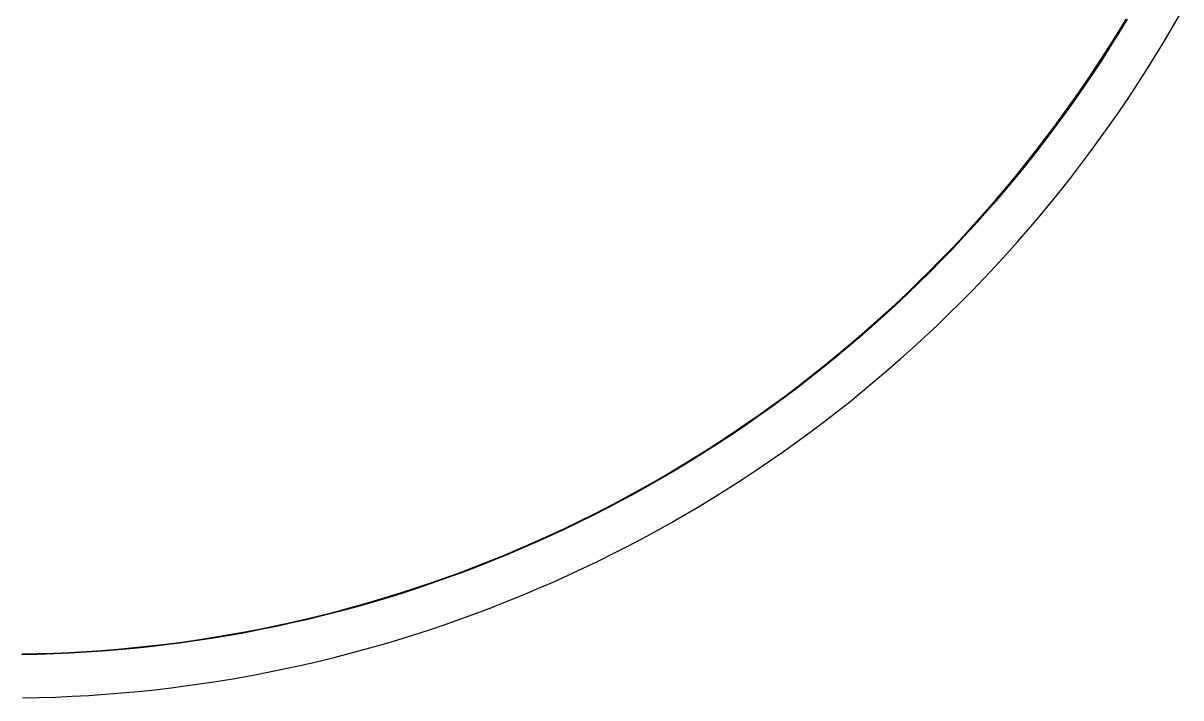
# Model space of a CAD drawing. Extents: x -18 to 132, y -42 to 114.
# Drawn here: x 55 to 121.4, y -41.5 to -2.8 of the extents above; entities that cross this region are included whole.
import ezdxf

# ---------------------------------------------------------------- set-up
doc = ezdxf.new("R2010")
doc.units = 0

msp = doc.modelspace()

# ---------------------------------------------------------------- linework, layer by layer
for p, q in [((117.83, -3.3311), (118.308, -2.54485)), ((118.351, -2.57056), (117.873, -3.35733)), ((120.958, -3.02422), (121.432, -2.1996)), ((120.474, -3.84296), (120.958, -3.02422)), ((117.343, -4.11143), (117.83, -3.3311)), ((117.873, -3.35733), (117.385, -4.13818)), ((119.98, -4.6557), (120.474, -3.84296)), ((116.846, -4.88574), (117.343, -4.11143)), ((117.385, -4.13818), (116.888, -4.91299)), ((116.339, -5.65387), (116.846, -4.88574)), ((116.888, -4.91299), (116.381, -5.68166)), ((119.476, -5.46231), (119.98, -4.6557)), ((115.824, -6.41574), (116.339, -5.65387)), ((116.381, -5.68166), (115.865, -6.44403)), ((118.962, -6.26268), (119.476, -5.46231)), ((115.298, -7.17122), (115.824, -6.41574)), ((115.865, -6.44403), (115.339, -7.2)), ((118.439, -7.05669), (118.962, -6.26268)), ((114.764, -7.92018), (115.298, -7.17122)), ((115.339, -7.2), (114.805, -7.94948)), ((117.906, -7.84421), (118.439, -7.05669)), ((114.22, -8.66255), (114.764, -7.92018)), ((114.805, -7.94948), (114.261, -8.69234)), ((117.363, -8.62512), (117.906, -7.84421)), ((116.81, -9.39932), (117.363, -8.62512)), ((113.668, -9.39818), (114.22, -8.66255)), ((114.261, -8.69234), (113.708, -9.42847)), ((113.106, -10.127), (113.668, -9.39818)), ((113.708, -9.42847), (113.146, -10.1577)), ((116.249, -10.1667), (116.81, -9.39932)), ((112.536, -10.8488), (113.106, -10.127)), ((113.146, -10.1577), (112.575, -10.8801)), ((115.677, -10.9271), (116.249, -10.1667)), ((111.956, -11.5636), (112.536, -10.8488)), ((112.575, -10.8801), (111.995, -11.5954)), ((115.097, -11.6804), (115.677, -10.9271)), ((111.368, -12.2713), (111.956, -11.5636)), ((111.995, -11.5954), (111.407, -12.3035)), ((114.507, -12.4266), (115.097, -11.6804)), ((110.772, -12.9716), (111.368, -12.2713)), ((111.407, -12.3035), (110.81, -13.0043)), ((113.908, -13.1655), (114.507, -12.4266)), ((110.166, -13.6646), (110.772, -12.9716)), ((110.81, -13.0043), (110.204, -13.6977)), ((113.3, -13.8969), (113.908, -13.1655)), ((109.553, -14.3501), (110.166, -13.6646)), ((110.204, -13.6977), (109.59, -14.3837)), ((112.684, -14.6209), (113.3, -13.8969)), ((108.931, -15.0281), (109.553, -14.3501)), ((109.59, -14.3837), (108.967, -15.0621)), ((108.3, -15.6983), (108.931, -15.0281)), ((108.967, -15.0621), (108.337, -15.7328)), ((112.058, -15.3372), (112.684, -14.6209)), ((107.662, -16.3607), (108.3, -15.6983)), ((108.337, -15.7328), (107.698, -16.3957)), ((111.424, -16.0458), (112.058, -15.3372)), ((107.015, -17.0153), (107.662, -16.3607)), ((107.698, -16.3957), (107.051, -17.0507)), ((110.781, -16.7466), (111.424, -16.0458)), ((106.361, -17.6619), (107.015, -17.0153)), ((107.051, -17.0507), (106.396, -17.6977)), ((110.129, -17.4394), (110.781, -16.7466)), ((105.698, -18.3004), (106.361, -17.6619)), ((106.396, -17.6977), (105.733, -18.3366)), ((109.469, -18.1242), (110.129, -17.4394)), ((105.028, -18.9308), (105.698, -18.3004)), ((105.733, -18.3366), (105.062, -18.9674)), ((108.801, -18.8008), (109.469, -18.1242)), ((104.35, -19.5528), (105.028, -18.9308)), ((105.062, -18.9674), (104.384, -19.5899)), ((108.124, -19.4691), (108.801, -18.8008)), ((103.665, -20.1665), (104.35, -19.5528)), ((104.384, -19.5899), (103.698, -20.2039)), ((107.439, -20.1292), (108.124, -19.4691)), ((102.972, -20.7717), (103.665, -20.1665)), ((103.698, -20.2039), (103.004, -20.8096)), ((106.747, -20.7807), (107.439, -20.1292)), ((102.271, -21.3684), (102.972, -20.7717)), ((103.004, -20.8096), (102.303, -21.4067)), ((106.046, -21.4237), (106.747, -20.7807)), ((101.564, -21.9565), (102.271, -21.3684)), ((102.303, -21.4067), (101.595, -21.9951)), ((105.337, -22.0581), (106.046, -21.4237)), ((100.127, -23.1063), (100.849, -22.5358)), ((100.88, -22.5748), (100.158, -23.1457)), ((100.849, -22.5358), (101.564, -21.9565)), ((101.595, -21.9951), (100.88, -22.5748)), ((104.621, -22.6837), (105.337, -22.0581)), ((99.3982, -23.6679), (100.127, -23.1063)), ((100.158, -23.1457), (99.4285, -23.7077)), ((103.897, -23.3005), (104.621, -22.6837)), ((98.6626, -24.2205), (99.3982, -23.6679)), ((99.4285, -23.7077), (98.6923, -24.2606)), ((102.427, -24.5071), (103.165, -23.9083)), ((103.165, -23.9083), (103.897, -23.3005)), ((97.9202, -24.764), (98.6626, -24.2205)), ((98.6923, -24.2606), (97.9495, -24.8046)), ((101.68, -25.0968), (102.427, -24.5071)), ((97.1712, -25.2984), (97.9202, -24.764)), ((97.9495, -24.8046), (97.2, -25.3393)), ((100.927, -25.6774), (101.68, -25.0968)), ((95.6539, -26.3394), (96.4157, -25.8236)), ((96.444, -25.8648), (95.6817, -26.381)), ((96.4157, -25.8236), (97.1712, -25.2984)), ((97.2, -25.3393), (96.444, -25.8648)), ((100.167, -26.2486), (100.927, -25.6774)), ((94.8857, -26.8459), (95.6539, -26.3394)), ((95.6817, -26.381), (94.913, -26.8878)), ((99.3993, -26.8104), (100.167, -26.2486)), ((94.1114, -27.3429), (94.8857, -26.8459)), ((94.913, -26.8878), (94.1382, -27.3851)), ((98.6251, -27.3628), (99.3993, -26.8104)), ((92.5448, -28.3082), (93.3311, -27.8304)), ((93.3573, -27.8729), (92.5706, -28.3511)), ((93.3311, -27.8304), (94.1114, -27.3429)), ((94.1382, -27.3851), (93.3573, -27.8729)), ((97.8442, -27.9057), (98.6251, -27.3628)), ((91.7528, -28.7764), (92.5448, -28.3082)), ((92.5706, -28.3511), (91.778, -28.8196)), ((96.2627, -28.9624), (97.0567, -28.4389)), ((97.0567, -28.4389), (97.8442, -27.9057)), ((90.955, -29.2348), (91.7528, -28.7764)), ((91.778, -28.8196), (90.9797, -29.2783)), ((95.4623, -29.4762), (96.2627, -28.9624)), ((89.343, -30.122), (90.1517, -29.6833)), ((90.1758, -29.7272), (89.3665, -30.1661)), ((90.1517, -29.6833), (90.955, -29.2348)), ((90.9797, -29.2783), (90.1758, -29.7272)), ((94.6557, -29.98), (95.4623, -29.4762)), ((87.7096, -30.9695), (88.5289, -30.5508)), ((88.5289, -30.5508), (89.343, -30.122)), ((89.3665, -30.1661), (88.5519, -30.5952)), ((93.0242, -30.9579), (93.843, -30.474)), ((93.843, -30.474), (94.6557, -29.98)), ((86.8853, -31.3781), (87.7096, -30.9695)), ((87.7321, -31.0141), (86.9072, -31.423)), ((88.5519, -30.5952), (87.7321, -31.0141)), ((92.1996, -31.4317), (93.0242, -30.9579)), ((85.2218, -32.1649), (86.0559, -31.7766)), ((86.0773, -31.8218), (85.2426, -32.2103)), ((86.0559, -31.7766), (86.8853, -31.3781)), ((86.9072, -31.423), (86.0773, -31.8218)), ((91.3692, -31.8954), (92.1996, -31.4317)), ((83.5396, -32.9106), (84.383, -32.5429)), ((84.383, -32.5429), (85.2218, -32.1649)), ((85.2426, -32.2103), (84.4032, -32.5886)), ((89.6917, -32.7921), (90.5332, -32.3489)), ((90.5332, -32.3489), (91.3692, -31.8954)), ((82.6917, -33.2679), (83.5396, -32.9106)), ((83.5592, -32.9565), (82.7108, -33.3141)), ((84.4032, -32.5886), (83.5592, -32.9565)), ((88.8449, -33.2249), (89.6917, -32.7921)), ((80.9831, -33.9511), (81.8395, -33.6147)), ((81.8581, -33.6612), (81.0011, -33.9978)), ((81.8395, -33.6147), (82.6917, -33.2679)), ((82.7108, -33.3141), (81.8581, -33.6612)), ((87.1355, -34.0592), (87.9928, -33.6473)), ((87.9928, -33.6473), (88.8449, -33.2249)), ((79.2583, -34.5923), (80.1227, -34.277)), ((80.1401, -34.3239), (79.2752, -34.6393)), ((80.1227, -34.277), (80.9831, -33.9511)), ((81.0011, -33.9978), (80.1401, -34.3239)), ((85.4062, -34.8513), (86.2733, -34.4605)), ((86.2733, -34.4605), (87.1355, -34.0592)), ((76.6429, -35.4741), (77.5183, -35.1909)), ((77.5183, -35.1909), (78.3901, -34.8969)), ((78.4064, -34.9442), (77.534, -35.2383)), ((78.3901, -34.8969), (79.2583, -34.5923)), ((79.2752, -34.6393), (78.4064, -34.9442)), ((84.5344, -35.2313), (85.4062, -34.8513)), ((74.882, -36.0083), (75.7641, -35.7466)), ((75.7786, -35.7944), (74.8959, -36.0563)), ((75.7641, -35.7466), (76.6429, -35.4741)), ((76.658, -35.5218), (75.7786, -35.7944)), ((77.534, -35.2383), (76.658, -35.5218)), ((82.7771, -35.9592), (83.658, -35.6007)), ((83.658, -35.6007), (84.5344, -35.2313)), ((72.2174, -36.7281), (73.1086, -36.4991)), ((73.1086, -36.4991), (73.9968, -36.2591)), ((74.0101, -36.3073), (73.1213, -36.5474)), ((73.9968, -36.2591), (74.882, -36.0083)), ((74.8959, -36.0563), (74.0101, -36.3073)), ((81.0024, -36.6438), (81.8919, -36.3069)), ((81.8919, -36.3069), (82.7771, -35.9592)), ((69.5282, -37.3493), (70.4271, -37.1533)), ((70.4381, -37.202), (69.5385, -37.3983)), ((70.4271, -37.1533), (71.3236, -36.9462)), ((71.3351, -36.9948), (70.4381, -37.202)), ((71.3236, -36.9462), (72.2174, -36.7281)), ((72.2296, -36.7766), (71.3351, -36.9948)), ((73.1213, -36.5474), (72.2296, -36.7766)), ((79.2115, -37.2846), (80.109, -36.9697)), ((80.109, -36.9697), (81.0024, -36.6438)), ((65.9104, -38.0229), (66.8179, -37.8712)), ((66.8179, -37.8712), (67.7234, -37.7083)), ((67.7326, -37.7575), (66.8264, -37.9205)), ((67.7234, -37.7083), (68.6269, -37.5344)), ((68.6366, -37.5834), (67.7326, -37.7575)), ((68.6269, -37.5344), (69.5282, -37.3493)), ((69.5385, -37.3983), (68.6366, -37.5834)), ((77.4055, -37.8812), (78.3103, -37.5884)), ((78.3103, -37.5884), (79.2115, -37.2846)), ((61.3488, -38.614), (62.2639, -38.5182)), ((62.2639, -38.5182), (63.1777, -38.4111)), ((63.1839, -38.4608), (62.2694, -38.5679)), ((63.1777, -38.4111), (64.0902, -38.2929)), ((64.0969, -38.3425), (63.1839, -38.4608)), ((64.0902, -38.2929), (65.0011, -38.1635)), ((65.0085, -38.213), (64.0969, -38.3425)), ((65.0011, -38.1635), (65.9104, -38.0229)), ((65.9183, -38.0723), (65.0085, -38.213)), ((66.8264, -37.9205), (65.9183, -38.0723)), ((74.6702, -38.6926), (75.5853, -38.4334)), ((75.5853, -38.4334), (76.4971, -38.1629)), ((76.4971, -38.1629), (77.4055, -37.8812)), ((54.92, -38.9693), (55.84, -38.9524)), ((55.8412, -39.0024), (54.9207, -39.0193)), ((55.84, -38.9524), (56.7596, -38.9242)), ((56.7615, -38.9742), (55.8412, -39.0024)), ((56.7596, -38.9242), (57.6788, -38.8847)), ((57.6813, -38.9346), (56.7615, -38.9742)), ((57.6788, -38.8847), (58.5975, -38.8339)), ((58.6006, -38.8838), (57.6813, -38.9346)), ((58.5975, -38.8339), (59.5155, -38.7719)), ((59.5192, -38.8217), (58.6006, -38.8838)), ((59.5155, -38.7719), (60.4326, -38.6985)), ((60.4369, -38.7484), (59.5192, -38.8217)), ((60.4326, -38.6985), (61.3488, -38.614)), ((61.3537, -38.6637), (60.4369, -38.7484)), ((62.2694, -38.5679), (61.3537, -38.6637)), ((71.907, -39.4028), (72.831, -39.1774)), ((72.831, -39.1774), (73.7521, -38.9407)), ((73.7521, -38.9407), (74.6702, -38.6926)), ((69.1195, -40.0108), (70.0511, -39.8196)), ((70.0511, -39.8196), (70.9803, -39.6169)), ((70.9803, -39.6169), (71.907, -39.4028)), ((65.3716, -40.6612), (66.3115, -40.5159)), ((66.3115, -40.5159), (67.2495, -40.359)), ((67.2495, -40.359), (68.1856, -40.1907)), ((68.1856, -40.1907), (69.1195, -40.0108)), ((60.6493, -41.2142), (61.5963, -41.1268)), ((61.5963, -41.1268), (62.5422, -41.0278)), ((62.5422, -41.0278), (63.4868, -40.9172)), ((63.4868, -40.9172), (64.43, -40.795)), ((64.43, -40.795), (65.3716, -40.6612)), ((54.951, -41.4942), (55.9019, -41.4767)), ((55.9019, -41.4767), (56.8526, -41.4475)), ((56.8526, -41.4475), (57.8027, -41.4066)), ((57.8027, -41.4066), (58.7523, -41.3542)), ((58.7523, -41.3542), (59.7012, -41.29)), ((59.7012, -41.29), (60.6493, -41.2142))]:
    msp.add_line(p, q)

doc.saveas('drawing.dxf')
